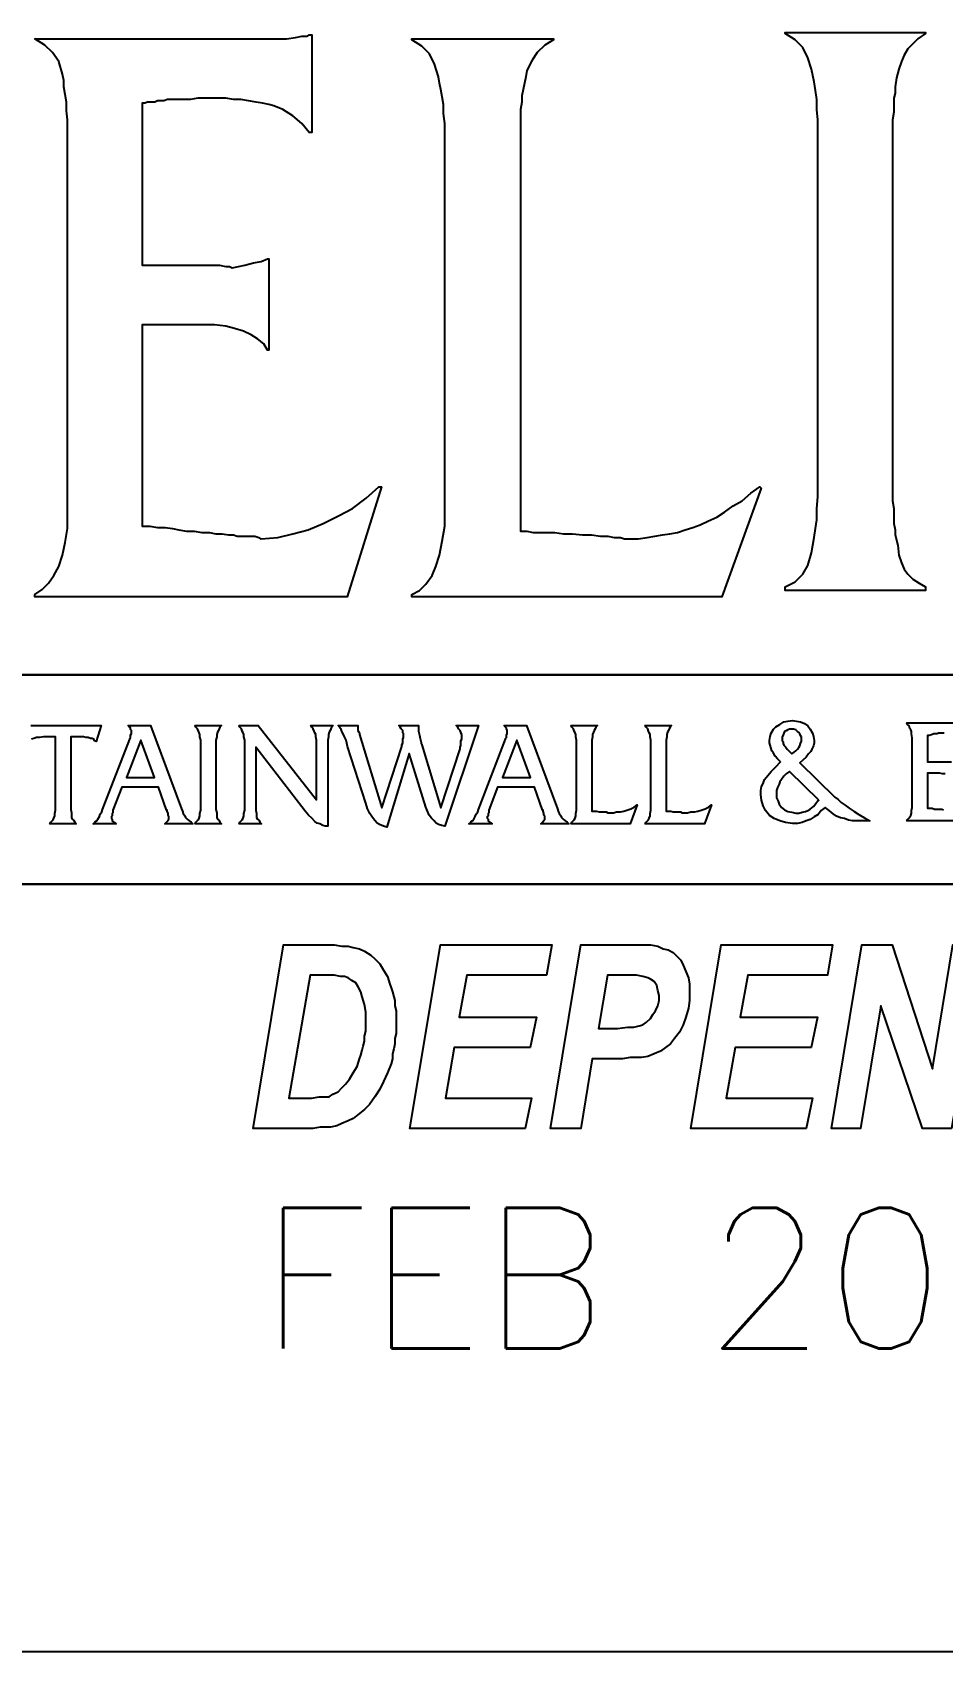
# Model space of a CAD drawing. Header units: inches. Extents: x -1.3 to 32.6, y -0.2 to 43.7.
# Drawn here: x 27.26 to 28.88, y -0.158 to 2.723 of the extents above; entities that cross this region are included whole.
import ezdxf

# ---------------------------------------------------------------- set-up
doc = ezdxf.new("R2010")
doc.units = ezdxf.units.IN
doc.header["$MEASUREMENT"] = 0
doc.layers.add('R-ANNO-TEXT', color=6, linetype='Continuous')
doc.layers.add('R-SWTS-OTLN', color=2, linetype='Continuous')
doc.styles.add('SWTSTEXT', font='romans.shx')

msp = doc.modelspace()

# ---------------------------------------------------------------- linework, layer by layer
at = {"layer": 'R-ANNO-TEXT'}
for points in [[(27.32247, 1.8696), (27.32247, 1.8696), (27.32247, 2.53412), (27.32247, 2.55215), (27.32247, 2.56791), (27.32022, 2.58368), (27.32022, 2.59945), (27.31796, 2.61297), (27.31571, 2.62648), (27.31571, 2.63775), (27.31346, 2.64901), (27.3067, 2.67154), (27.29544, 2.6873), (27.28192, 2.70082), (27.2639, 2.71208), (27.6919, 2.71208), (27.69866, 2.71208), (27.70317, 2.71208), (27.70767, 2.71208), (27.71218, 2.71208), (27.72795, 2.71434), (27.73921, 2.71659), (27.74822, 2.71659), (27.75272, 2.71884), (27.75723, 2.71884), (27.75723, 2.54539), (27.75272, 2.54539), (27.73921, 2.56116), (27.72344, 2.57467), (27.70542, 2.58594), (27.68965, 2.59269), (27.68064, 2.59495), (27.66938, 2.5972), (27.65811, 2.59945), (27.6446, 2.6017), (27.63108, 2.60396), (27.61757, 2.60396), (27.60405, 2.60621), (27.58828, 2.60621), (27.57251, 2.60621), (27.55449, 2.60621), (27.54098, 2.60396), (27.52746, 2.60396), (27.51845, 2.60396), (27.50719, 2.60396), (27.50043, 2.60396), (27.49367, 2.6017), (27.48691, 2.6017), (27.48241, 2.6017), (27.4779, 2.59945), (27.4734, 2.59945), (27.46889, 2.59945), (27.46439, 2.59945), (27.45988, 2.5972), (27.45538, 2.5972), (27.45538, 2.30886), (27.58378, 2.30886), (27.59279, 2.30886), (27.60405, 2.30661), (27.61081, 2.30661), (27.61531, 2.30436), (27.63784, 2.30886), (27.65361, 2.31337), (27.66712, 2.31562), (27.67839, 2.32012), (27.68064, 2.32012), (27.68064, 2.15793), (27.67839, 2.15793), (27.67163, 2.1692), (27.66037, 2.17821), (27.6491, 2.18497), (27.63559, 2.19172), (27.61982, 2.19623), (27.60405, 2.20073), (27.58378, 2.20299), (27.5635, 2.20299), (27.45538, 2.20299), (27.45538, 1.84482), (27.46889, 1.84482), (27.48241, 1.84256), (27.49592, 1.84256), (27.50944, 1.84031), (27.5207, 1.83806), (27.53422, 1.83581), (27.54773, 1.83581), (27.56125, 1.83355), (27.57477, 1.83355), (27.58603, 1.8313), (27.59729, 1.8313), (27.60856, 1.82905), (27.61757, 1.82905), (27.62432, 1.8268), (27.63333, 1.8268), (27.64009, 1.8268), (27.6491, 1.8268), (27.65586, 1.8268), (27.66262, 1.82454), (27.66712, 1.82229), (27.69641, 1.82454), (27.72344, 1.8313), (27.75047, 1.83806), (27.7775, 1.84932), (27.80454, 1.86284), (27.82931, 1.87635), (27.85409, 1.89437), (27.87662, 1.91465), (27.88113, 1.91465), (27.8203, 1.71867), (27.2639, 1.71867), (27.2639, 1.72317), (27.27742, 1.73218), (27.28868, 1.74345), (27.29769, 1.75696), (27.3067, 1.77273), (27.31346, 1.79301), (27.31796, 1.81553), (27.32247, 1.84031), (27.32247, 1.8696), (27.32247, 1.8696)], [(27.32247, 1.8696), (27.32247, 1.8696), (27.32247, 2.53412), (27.32247, 2.53412), (27.32247, 2.55215), (27.32247, 2.56791), (27.32022, 2.58368), (27.32022, 2.59945), (27.31796, 2.61297), (27.31571, 2.62648), (27.31571, 2.63775), (27.31346, 2.64901), (27.31346, 2.64901), (27.3067, 2.67154), (27.29544, 2.6873), (27.28192, 2.70082), (27.2639, 2.71208), (27.6919, 2.71208), (27.6919, 2.71208), (27.69866, 2.71208), (27.70317, 2.71208), (27.70767, 2.71208), (27.71218, 2.71208), (27.71218, 2.71208), (27.72795, 2.71434), (27.73921, 2.71659), (27.74822, 2.71659), (27.75272, 2.71884), (27.75723, 2.71884), (27.75723, 2.54539), (27.75272, 2.54539), (27.75272, 2.54539), (27.73921, 2.56116), (27.72344, 2.57467), (27.70542, 2.58594), (27.68965, 2.59269), (27.68965, 2.59269), (27.68064, 2.59495), (27.66938, 2.5972), (27.65811, 2.59945), (27.6446, 2.6017), (27.63108, 2.60396), (27.61757, 2.60396), (27.60405, 2.60621), (27.58828, 2.60621), (27.58828, 2.60621), (27.57251, 2.60621), (27.55449, 2.60621), (27.54098, 2.60396), (27.52746, 2.60396), (27.52746, 2.60396), (27.51845, 2.60396), (27.50719, 2.60396), (27.50043, 2.60396), (27.49367, 2.6017), (27.49367, 2.6017), (27.48691, 2.6017), (27.48241, 2.6017), (27.4779, 2.59945), (27.4734, 2.59945), (27.4734, 2.59945), (27.46889, 2.59945), (27.46439, 2.59945), (27.45988, 2.5972), (27.45538, 2.5972), (27.45538, 2.30886), (27.58378, 2.30886), (27.58378, 2.30886), (27.59279, 2.30886), (27.60405, 2.30661), (27.61081, 2.30661), (27.61531, 2.30436), (27.61531, 2.30436), (27.63784, 2.30886), (27.65361, 2.31337), (27.66712, 2.31562), (27.67839, 2.32012), (27.68064, 2.32012), (27.68064, 2.15793), (27.67839, 2.15793), (27.67839, 2.15793), (27.67163, 2.1692), (27.66037, 2.17821), (27.6491, 2.18497), (27.63559, 2.19172), (27.61982, 2.19623), (27.60405, 2.20073), (27.58378, 2.20299), (27.5635, 2.20299), (27.45538, 2.20299), (27.45538, 1.84482), (27.45538, 1.84482), (27.46889, 1.84482), (27.48241, 1.84256), (27.49592, 1.84256), (27.50944, 1.84031), (27.5207, 1.83806), (27.53422, 1.83581), (27.54773, 1.83581), (27.56125, 1.83355), (27.56125, 1.83355), (27.57477, 1.83355), (27.58603, 1.8313), (27.59729, 1.8313), (27.60856, 1.82905), (27.61757, 1.82905), (27.62432, 1.8268), (27.63333, 1.8268), (27.64009, 1.8268), (27.64009, 1.8268), (27.6491, 1.8268), (27.65586, 1.8268), (27.66262, 1.82454), (27.66712, 1.82229), (27.66712, 1.82229), (27.69641, 1.82454), (27.72344, 1.8313), (27.75047, 1.83806), (27.7775, 1.84932), (27.80454, 1.86284), (27.82931, 1.87635), (27.85409, 1.89437), (27.87662, 1.91465), (27.88113, 1.91465), (27.8203, 1.71867), (27.2639, 1.71867), (27.2639, 1.72317), (27.2639, 1.72317), (27.27742, 1.73218), (27.28868, 1.74345), (27.29769, 1.75696), (27.3067, 1.77273), (27.31346, 1.79301), (27.31796, 1.81553), (27.32247, 1.84031), (27.32247, 1.8696)], [(27.99376, 1.90338), (27.99376, 2.52511), (27.99376, 2.54314), (27.99376, 2.56116), (27.9915, 2.57918), (27.9915, 2.59495), (27.98925, 2.60846), (27.987, 2.62198), (27.98475, 2.63324), (27.98249, 2.6445), (27.97574, 2.66703), (27.96673, 2.68505), (27.95321, 2.69857), (27.93519, 2.70983), (27.93519, 2.71208), (28.18748, 2.71208), (28.18748, 2.70983), (28.17172, 2.70082), (28.1582, 2.6873), (28.14919, 2.67379), (28.14018, 2.65577), (28.13793, 2.6445), (28.13567, 2.63324), (28.13342, 2.62198), (28.13117, 2.61071), (28.13117, 2.59945), (28.12892, 2.58594), (28.12892, 2.57242), (28.12892, 2.5589), (28.12892, 2.55215), (28.12892, 2.54539), (28.12892, 2.53412), (28.12892, 2.52511), (28.12892, 1.83581), (28.14018, 1.83581), (28.15144, 1.83355), (28.16271, 1.83355), (28.17622, 1.83355), (28.18974, 1.83355), (28.20551, 1.8313), (28.22127, 1.8313), (28.2393, 1.82905), (28.25506, 1.82905), (28.27083, 1.8268), (28.28435, 1.8268), (28.29561, 1.82454), (28.30687, 1.82454), (28.31363, 1.82229), (28.32039, 1.82229), (28.3249, 1.82229), (28.33841, 1.82229), (28.35418, 1.82454), (28.3677, 1.8268), (28.38121, 1.82905), (28.39473, 1.8313), (28.40824, 1.83355), (28.42176, 1.83806), (28.43528, 1.84256), (28.44879, 1.84707), (28.46231, 1.85383), (28.47808, 1.86058), (28.49159, 1.8696), (28.50736, 1.88086), (28.52313, 1.88987), (28.5389, 1.90338), (28.55467, 1.91465), (28.55692, 1.9124), (28.48709, 1.71867), (27.93519, 1.71867), (27.93519, 1.72317), (27.9487, 1.72993), (27.95997, 1.74119), (27.97123, 1.75696), (27.97799, 1.77273), (27.98475, 1.79301), (27.98925, 1.81778), (27.99376, 1.84482), (27.99376, 1.8741), (27.99376, 1.90338), (27.99376, 1.90338)], [(27.99376, 1.90338), (27.99376, 2.52511), (27.99376, 2.52511), (27.99376, 2.54314), (27.99376, 2.56116), (27.9915, 2.57918), (27.9915, 2.59495), (27.98925, 2.60846), (27.987, 2.62198), (27.98475, 2.63324), (27.98249, 2.6445), (27.98249, 2.6445), (27.97574, 2.66703), (27.96673, 2.68505), (27.95321, 2.69857), (27.93519, 2.70983), (27.93519, 2.71208), (28.18748, 2.71208), (28.18748, 2.70983), (28.18748, 2.70983), (28.17172, 2.70082), (28.1582, 2.6873), (28.14919, 2.67379), (28.14018, 2.65577), (28.14018, 2.65577), (28.13793, 2.6445), (28.13567, 2.63324), (28.13342, 2.62198), (28.13117, 2.61071), (28.13117, 2.59945), (28.12892, 2.58594), (28.12892, 2.57242), (28.12892, 2.5589), (28.12892, 2.5589), (28.12892, 2.55215), (28.12892, 2.54539), (28.12892, 2.53412), (28.12892, 2.52511), (28.12892, 1.83581), (28.12892, 1.83581), (28.14018, 1.83581), (28.15144, 1.83355), (28.16271, 1.83355), (28.17622, 1.83355), (28.18974, 1.83355), (28.20551, 1.8313), (28.22127, 1.8313), (28.2393, 1.82905), (28.2393, 1.82905), (28.25506, 1.82905), (28.27083, 1.8268), (28.28435, 1.8268), (28.29561, 1.82454), (28.30687, 1.82454), (28.31363, 1.82229), (28.32039, 1.82229), (28.3249, 1.82229), (28.3249, 1.82229), (28.33841, 1.82229), (28.35418, 1.82454), (28.3677, 1.8268), (28.38121, 1.82905), (28.39473, 1.8313), (28.40824, 1.83355), (28.42176, 1.83806), (28.43528, 1.84256), (28.43528, 1.84256), (28.44879, 1.84707), (28.46231, 1.85383), (28.47808, 1.86058), (28.49159, 1.8696), (28.50736, 1.88086), (28.52313, 1.88987), (28.5389, 1.90338), (28.55467, 1.91465), (28.55692, 1.9124), (28.48709, 1.71867), (27.93519, 1.71867), (27.93519, 1.72317), (27.93519, 1.72317), (27.9487, 1.72993), (27.95997, 1.74119), (27.97123, 1.75696), (27.97799, 1.77273), (27.98475, 1.79301), (27.98925, 1.81778), (27.99376, 1.84482), (27.99376, 1.8741), (27.99376, 1.90338)], [(28.65829, 1.94168), (28.65829, 2.52286), (28.65829, 2.54539), (28.65829, 2.56791), (28.65603, 2.58594), (28.65603, 2.60396), (28.65378, 2.61973), (28.65153, 2.63549), (28.64928, 2.64676), (28.64702, 2.65802), (28.64027, 2.67829), (28.63126, 2.69632), (28.61774, 2.70983), (28.59972, 2.72109), (28.59972, 2.72335), (28.84976, 2.72335), (28.84976, 2.72109), (28.83625, 2.71208), (28.82724, 2.70307), (28.81822, 2.69406), (28.81147, 2.6828), (28.80696, 2.67154), (28.80246, 2.65802), (28.79795, 2.64225), (28.7957, 2.62648), (28.7957, 2.61522), (28.79345, 2.60621), (28.79345, 2.59269), (28.79345, 2.58143), (28.79119, 2.56791), (28.79119, 2.5544), (28.79119, 2.53863), (28.79119, 2.52286), (28.79119, 1.94168), (28.79119, 1.92366), (28.79119, 1.90564), (28.79119, 1.88987), (28.79345, 1.87635), (28.79345, 1.86284), (28.79345, 1.84932), (28.7957, 1.83806), (28.7957, 1.82905), (28.8002, 1.81103), (28.80246, 1.79301), (28.80696, 1.77949), (28.81147, 1.76823), (28.81822, 1.75922), (28.82724, 1.75021), (28.8385, 1.74345), (28.84976, 1.73669), (28.84976, 1.72993), (28.59972, 1.72993), (28.59972, 1.73669), (28.61774, 1.7457), (28.63126, 1.75922), (28.64027, 1.77498), (28.64702, 1.79751), (28.64928, 1.81103), (28.65153, 1.82454), (28.65378, 1.84031), (28.65603, 1.85608), (28.65603, 1.87635), (28.65829, 1.89663), (28.65829, 1.9169), (28.65829, 1.94168), (28.65829, 1.94168)], [(28.65829, 1.94168), (28.65829, 2.52286), (28.65829, 2.52286), (28.65829, 2.54539), (28.65829, 2.56791), (28.65603, 2.58594), (28.65603, 2.60396), (28.65378, 2.61973), (28.65153, 2.63549), (28.64928, 2.64676), (28.64702, 2.65802), (28.64702, 2.65802), (28.64027, 2.67829), (28.63126, 2.69632), (28.61774, 2.70983), (28.59972, 2.72109), (28.59972, 2.72335), (28.84976, 2.72335), (28.84976, 2.72109), (28.84976, 2.72109), (28.83625, 2.71208), (28.82724, 2.70307), (28.81822, 2.69406), (28.81147, 2.6828), (28.81147, 2.6828), (28.80696, 2.67154), (28.80246, 2.65802), (28.79795, 2.64225), (28.7957, 2.62648), (28.7957, 2.62648), (28.7957, 2.61522), (28.79345, 2.60621), (28.79345, 2.59269), (28.79345, 2.58143), (28.79119, 2.56791), (28.79119, 2.5544), (28.79119, 2.53863), (28.79119, 2.52286), (28.79119, 1.94168), (28.79119, 1.94168), (28.79119, 1.92366), (28.79119, 1.90564), (28.79119, 1.88987), (28.79345, 1.87635), (28.79345, 1.86284), (28.79345, 1.84932), (28.7957, 1.83806), (28.7957, 1.82905), (28.7957, 1.82905), (28.8002, 1.81103), (28.80246, 1.79301), (28.80696, 1.77949), (28.81147, 1.76823), (28.81147, 1.76823), (28.81822, 1.75922), (28.82724, 1.75021), (28.8385, 1.74345), (28.84976, 1.73669), (28.84976, 1.72993), (28.59972, 1.72993), (28.59972, 1.73669), (28.59972, 1.73669), (28.61774, 1.7457), (28.63126, 1.75922), (28.64027, 1.77498), (28.64702, 1.79751), (28.64702, 1.79751), (28.64928, 1.81103), (28.65153, 1.82454), (28.65378, 1.84031), (28.65603, 1.85608), (28.65603, 1.87635), (28.65829, 1.89663), (28.65829, 1.9169), (28.65829, 1.94168)], [(30.23141, 1.57998), (30.23141, 1.57998), (25.00116, 1.57998), (25.00116, 1.57998), (30.23141, 1.57998), (30.23141, 1.57998), (30.23141, 1.57998)], [(28.59175, 1.42521), (28.58607, 1.4309), (28.58181, 1.43516), (28.57897, 1.44084), (28.57613, 1.4451), (28.57471, 1.44936), (28.57329, 1.45505), (28.57186, 1.45931), (28.57186, 1.46357), (28.57329, 1.47068), (28.57471, 1.47636), (28.57897, 1.48346), (28.58323, 1.48772), (28.59033, 1.49199), (28.59744, 1.49625), (28.60454, 1.49767), (28.61307, 1.49909), (28.62017, 1.49767), (28.62727, 1.49625), (28.63438, 1.49341), (28.64006, 1.48914), (28.64432, 1.48346), (28.64858, 1.47636), (28.65, 1.47068), (28.65142, 1.46357), (28.65142, 1.45931), (28.65, 1.45363), (28.64716, 1.44794), (28.64574, 1.44368), (28.64148, 1.43942), (28.63722, 1.43374), (28.63153, 1.42805), (28.62585, 1.42379), (28.68836, 1.3627), (28.69405, 1.35844), (28.69973, 1.35276), (28.70683, 1.34849), (28.71394, 1.34281), (28.72246, 1.33713), (28.73098, 1.33144), (28.74093, 1.32576), (28.75087, 1.32008), (28.72672, 1.32008), (28.71962, 1.32008), (28.71252, 1.3215), (28.70541, 1.32434), (28.69831, 1.32576), (28.6912, 1.3286), (28.68552, 1.33287), (28.67842, 1.33855), (28.67131, 1.34423), (28.66421, 1.33855), (28.65853, 1.33144), (28.65142, 1.32718), (28.64432, 1.32292), (28.63722, 1.32008), (28.63011, 1.31724), (28.62159, 1.31582), (28.61307, 1.31582), (28.60028, 1.31724), (28.59033, 1.32008), (28.58039, 1.32434), (28.57186, 1.33002), (28.56476, 1.33855), (28.5605, 1.34707), (28.55766, 1.35702), (28.55624, 1.36696), (28.55624, 1.37407), (28.55766, 1.38117), (28.5605, 1.38685), (28.56334, 1.39396), (28.56902, 1.40106), (28.57471, 1.40816), (28.58323, 1.41669), (28.59175, 1.42521), (28.59175, 1.42521)], [(27.25689, 1.48974), (27.38191, 1.48974), (27.37339, 1.46132), (27.37055, 1.46274), (27.36913, 1.46558), (27.36629, 1.467), (27.36344, 1.467), (27.35918, 1.46843), (27.35492, 1.46843), (27.35066, 1.46985), (27.3464, 1.46985), (27.32793, 1.46985), (27.32793, 1.34624), (27.32793, 1.34624)], [(27.32793, 1.34624), (27.32793, 1.34056), (27.32935, 1.33488), (27.32935, 1.32919), (27.32935, 1.32635), (27.33077, 1.32351), (27.33361, 1.32067), (27.33503, 1.31783), (27.33787, 1.31499), (27.29099, 1.31499), (27.29241, 1.31783), (27.29525, 1.32067), (27.29667, 1.32209), (27.29809, 1.32493), (27.29951, 1.32919), (27.29951, 1.33346), (27.30093, 1.33914), (27.30093, 1.34482), (27.30093, 1.46985), (27.28673, 1.46985), (27.27962, 1.46985), (27.27252, 1.46843), (27.26684, 1.46843), (27.26257, 1.467), (27.25831, 1.46558)], [(27.40322, 1.33914), (27.40322, 1.33772), (27.40322, 1.33488), (27.4018, 1.33346), (27.4018, 1.33204), (27.4018, 1.33062), (27.4018, 1.32919), (27.40038, 1.32777), (27.40038, 1.32635), (27.40038, 1.32493), (27.4018, 1.32351), (27.4018, 1.32209), (27.4018, 1.32067), (27.40322, 1.31925), (27.40464, 1.31783), (27.40749, 1.31641), (27.40891, 1.31499), (27.36771, 1.31499), (27.37055, 1.31641), (27.37197, 1.31925), (27.37481, 1.32067), (27.37623, 1.32351), (27.37907, 1.32777), (27.38049, 1.33204), (27.38333, 1.3363), (27.38475, 1.34056), (27.43306, 1.46558), (27.43306, 1.467), (27.43448, 1.46843), (27.43448, 1.46985), (27.43448, 1.47127), (27.43448, 1.47269), (27.4359, 1.47553), (27.4359, 1.47695), (27.4359, 1.47837), (27.4359, 1.47979), (27.4359, 1.48121), (27.43448, 1.48263), (27.43448, 1.48405), (27.43448, 1.48547), (27.43306, 1.48689), (27.43164, 1.48832), (27.43022, 1.48974), (27.47, 1.48974), (27.52541, 1.34198), (27.52683, 1.33772), (27.52825, 1.33346), (27.53109, 1.32919), (27.53251, 1.32635), (27.53535, 1.32351), (27.53819, 1.32067), (27.54245, 1.31783), (27.5453, 1.31499), (27.49557, 1.31499), (27.49557, 1.31499), (27.49841, 1.31783), (27.50125, 1.32067), (27.50267, 1.32351), (27.50267, 1.32493), (27.50267, 1.32777), (27.50125, 1.33062), (27.50125, 1.33346), (27.49983, 1.33772), (27.49983, 1.33772), (27.49983, 1.33914), (27.49841, 1.33914), (27.49841, 1.33914), (27.48421, 1.38034), (27.41885, 1.38034), (27.40322, 1.33914), (27.40322, 1.33914)], [(27.5865, 1.34624), (27.5865, 1.34056), (27.58792, 1.33488), (27.58792, 1.32919), (27.58792, 1.32635), (27.58934, 1.32351), (27.59218, 1.32067), (27.5936, 1.31783), (27.59644, 1.31499), (27.54956, 1.31499), (27.55098, 1.31783), (27.55382, 1.32067), (27.55524, 1.32209), (27.55666, 1.32493), (27.55808, 1.32919), (27.55808, 1.33346), (27.5595, 1.33914), (27.5595, 1.34482), (27.5595, 1.45848), (27.5595, 1.46416), (27.55808, 1.46985), (27.55808, 1.47411), (27.55666, 1.47695), (27.55524, 1.47979), (27.55382, 1.48405), (27.55098, 1.48689), (27.54956, 1.48974), (27.59644, 1.48974), (27.5936, 1.48689), (27.59218, 1.48405), (27.59076, 1.48121), (27.58934, 1.47837), (27.58792, 1.47411), (27.58792, 1.46985), (27.5865, 1.46416), (27.5865, 1.45848), (27.5865, 1.34624), (27.5865, 1.34624)], [(27.79534, 1.48974), (27.7925, 1.48689), (27.79108, 1.48405), (27.78966, 1.48121), (27.78824, 1.47837), (27.78682, 1.47411), (27.78682, 1.46985), (27.7854, 1.46416), (27.7854, 1.45848), (27.7854, 1.31073), (27.78114, 1.31073), (27.77687, 1.31215), (27.77119, 1.31499), (27.76693, 1.31641), (27.76267, 1.31925), (27.75698, 1.32493), (27.7513, 1.33062), (27.74562, 1.33772), (27.65753, 1.45138), (27.65753, 1.34482), (27.65753, 1.33914), (27.65895, 1.33346), (27.65895, 1.32919), (27.65895, 1.32635), (27.66037, 1.32351), (27.66322, 1.32067), (27.66464, 1.31783), (27.66748, 1.31499), (27.6277, 1.31499), (27.62912, 1.31783), (27.63196, 1.32067), (27.63338, 1.32209), (27.6348, 1.32493), (27.63622, 1.32919), (27.63622, 1.33346), (27.63764, 1.33914), (27.63764, 1.34482), (27.63764, 1.45848), (27.63764, 1.46416), (27.63622, 1.46985), (27.63622, 1.47411), (27.6348, 1.47695), (27.63338, 1.47979), (27.63196, 1.48405), (27.62912, 1.48689), (27.6277, 1.48974), (27.66179, 1.48974), (27.76551, 1.35761), (27.76551, 1.45848), (27.76551, 1.46416), (27.76409, 1.46985), (27.76409, 1.47411), (27.76267, 1.47695), (27.76125, 1.47979), (27.75982, 1.48405), (27.75698, 1.48689), (27.75556, 1.48974), (27.79534, 1.48974), (27.79534, 1.48974)], [(27.89053, 1.3093), (27.88485, 1.31073), (27.87774, 1.31357), (27.87348, 1.31641), (27.86922, 1.32067), (27.86496, 1.32635), (27.8607, 1.33346), (27.85643, 1.34198), (27.85359, 1.35193), (27.82092, 1.4528), (27.81949, 1.45848), (27.81807, 1.46416), (27.81523, 1.46985), (27.81381, 1.47411), (27.81097, 1.47837), (27.80955, 1.48263), (27.80671, 1.48689), (27.80387, 1.48974), (27.83938, 1.48974), (27.83938, 1.48832), (27.83938, 1.48547), (27.83938, 1.48405), (27.83938, 1.48263), (27.83938, 1.48121), (27.84081, 1.47837), (27.84223, 1.47695), (27.84223, 1.47411), (27.88201, 1.3434), (27.91752, 1.4528), (27.91752, 1.45564), (27.91895, 1.45848), (27.91895, 1.46132), (27.91895, 1.46416), (27.91895, 1.46558), (27.92037, 1.46843), (27.92037, 1.46985), (27.92037, 1.47127), (27.92037, 1.47269), (27.92037, 1.47553), (27.91895, 1.47695), (27.91895, 1.47837), (27.91895, 1.48121), (27.9161, 1.48405), (27.91468, 1.48689), (27.91184, 1.48974), (27.94736, 1.48974), (27.94736, 1.48547), (27.94736, 1.47979), (27.94878, 1.47269), (27.9502, 1.467), (27.95162, 1.4599), (27.95162, 1.45848), (27.95304, 1.45706), (27.95304, 1.45564), (27.95304, 1.45564), (27.98714, 1.3434), (28.02124, 1.44854), (28.02124, 1.45138), (28.02266, 1.45422), (28.02266, 1.45706), (28.02266, 1.4599), (28.02266, 1.46274), (28.02408, 1.46558), (28.02408, 1.467), (28.02408, 1.46985), (28.02408, 1.47269), (28.02408, 1.47411), (28.02266, 1.47695), (28.02266, 1.47837), (28.02124, 1.48121), (28.0184, 1.48405), (28.01697, 1.48689), (28.01413, 1.48974), (28.05391, 1.48974), (27.99424, 1.31073), (27.98856, 1.31215), (27.98288, 1.31357), (27.97862, 1.31641), (27.97435, 1.32067), (27.97009, 1.32493), (27.96583, 1.33062), (27.96299, 1.33772), (27.96015, 1.34482), (27.93031, 1.44001), (27.89053, 1.3093), (27.89053, 1.3093)], [(28.07238, 1.33914), (28.07238, 1.33772), (28.07238, 1.33488), (28.07096, 1.33346), (28.07096, 1.33204), (28.07096, 1.33062), (28.07096, 1.32919), (28.06954, 1.32777), (28.06954, 1.32635), (28.06954, 1.32493), (28.07096, 1.32351), (28.07096, 1.32209), (28.07096, 1.32067), (28.07238, 1.31925), (28.0738, 1.31783), (28.07664, 1.31641), (28.07807, 1.31499), (28.03686, 1.31499), (28.03971, 1.31641), (28.04113, 1.31925), (28.04397, 1.32067), (28.04539, 1.32351), (28.04823, 1.32777), (28.04965, 1.33204), (28.05249, 1.3363), (28.05391, 1.34056), (28.10222, 1.46558), (28.10222, 1.467), (28.10364, 1.46843), (28.10364, 1.46985), (28.10364, 1.47127), (28.10364, 1.47269), (28.10506, 1.47553), (28.10506, 1.47695), (28.10506, 1.47837), (28.10506, 1.47979), (28.10506, 1.48121), (28.10364, 1.48263), (28.10364, 1.48405), (28.10364, 1.48547), (28.10222, 1.48689), (28.1008, 1.48832), (28.09938, 1.48974), (28.13916, 1.48974), (28.19456, 1.34198), (28.19599, 1.33772), (28.19741, 1.33346), (28.20025, 1.32919), (28.20167, 1.32635), (28.20451, 1.32351), (28.20735, 1.32067), (28.21161, 1.31783), (28.21445, 1.31499), (28.16473, 1.31499), (28.16473, 1.31499), (28.16757, 1.31783), (28.17041, 1.32067), (28.17183, 1.32351), (28.17183, 1.32493), (28.17183, 1.32777), (28.17041, 1.33062), (28.17041, 1.33346), (28.16899, 1.33772), (28.16899, 1.33772), (28.16899, 1.33914), (28.16757, 1.33914), (28.16757, 1.33914), (28.15336, 1.38034), (28.08801, 1.38034), (28.07238, 1.33914), (28.07238, 1.33914)], [(28.21872, 1.31499), (28.22014, 1.31783), (28.22298, 1.32067), (28.2244, 1.32209), (28.22582, 1.32493), (28.22724, 1.32919), (28.22724, 1.33346), (28.22866, 1.33914), (28.22866, 1.34482), (28.22866, 1.45848), (28.22866, 1.46416), (28.22724, 1.46985), (28.22724, 1.47411), (28.22582, 1.47695), (28.2244, 1.47979), (28.22298, 1.48405), (28.22014, 1.48689), (28.21872, 1.48974), (28.2656, 1.48974), (28.26276, 1.48689), (28.26134, 1.48405), (28.25992, 1.48121), (28.2585, 1.47837), (28.25708, 1.47411), (28.25708, 1.46985), (28.25566, 1.46416), (28.25566, 1.45848), (28.25566, 1.33772), (28.25992, 1.33772), (28.26418, 1.33772), (28.26844, 1.3363), (28.2727, 1.3363), (28.27697, 1.3363), (28.28123, 1.3363), (28.28407, 1.33488), (28.28691, 1.33488), (28.29401, 1.33488), (28.2997, 1.3363), (28.3068, 1.3363), (28.31248, 1.33772), (28.31817, 1.33914), (28.32527, 1.34198), (28.33095, 1.34482), (28.33664, 1.34908), (28.32385, 1.31499), (28.21872, 1.31499), (28.21872, 1.31499)], [(28.35084, 1.31499), (28.35226, 1.31783), (28.35511, 1.32067), (28.35653, 1.32209), (28.35795, 1.32493), (28.35937, 1.32919), (28.35937, 1.33346), (28.36079, 1.33914), (28.36079, 1.34482), (28.36079, 1.45848), (28.36079, 1.46416), (28.35937, 1.46985), (28.35937, 1.47411), (28.35795, 1.47695), (28.35653, 1.47979), (28.35511, 1.48405), (28.35226, 1.48689), (28.35084, 1.48974), (28.39773, 1.48974), (28.39489, 1.48689), (28.39347, 1.48405), (28.39204, 1.48121), (28.39062, 1.47837), (28.3892, 1.47411), (28.3892, 1.46985), (28.38778, 1.46416), (28.38778, 1.45848), (28.38778, 1.33772), (28.39204, 1.33772), (28.39631, 1.33772), (28.40057, 1.3363), (28.40483, 1.3363), (28.40909, 1.3363), (28.41336, 1.3363), (28.4162, 1.33488), (28.41904, 1.33488), (28.42614, 1.33488), (28.43182, 1.3363), (28.43893, 1.3363), (28.44461, 1.33772), (28.45029, 1.33914), (28.4574, 1.34198), (28.46308, 1.34482), (28.46876, 1.34908), (28.45598, 1.31499), (28.35084, 1.31499), (28.35084, 1.31499)], [(28.61164, 1.43942), (28.61591, 1.44226), (28.61875, 1.4451), (28.62159, 1.44794), (28.62443, 1.45079), (28.62585, 1.45363), (28.62727, 1.45789), (28.62869, 1.46215), (28.62869, 1.46641), (28.62869, 1.46925), (28.62727, 1.4721), (28.62585, 1.47494), (28.62443, 1.47778), (28.62159, 1.4792), (28.61875, 1.48204), (28.61449, 1.48346), (28.61022, 1.48346), (28.60738, 1.48346), (28.60454, 1.48204), (28.6017, 1.48062), (28.59886, 1.4792), (28.59744, 1.47636), (28.59602, 1.47352), (28.5946, 1.46925), (28.5946, 1.46641), (28.5946, 1.46357), (28.59602, 1.46073), (28.59602, 1.45789), (28.59744, 1.45505), (28.60028, 1.45221), (28.60312, 1.44794), (28.60738, 1.44368), (28.61164, 1.43942), (28.61164, 1.43942)], [(28.81623, 1.32008), (28.81765, 1.32292), (28.82049, 1.32576), (28.82191, 1.32718), (28.82333, 1.33002), (28.82475, 1.33429), (28.82475, 1.33855), (28.82617, 1.34423), (28.82617, 1.34991), (28.82617, 1.46215), (28.82617, 1.46783), (28.82475, 1.47494), (28.82475, 1.4792), (28.82333, 1.48204), (28.82191, 1.48488), (28.82049, 1.48914), (28.81765, 1.49199), (28.81623, 1.49483), (28.91142, 1.49483)], [(28.883, 1.47636), (28.87874, 1.47636), (28.8759, 1.47636), (28.87306, 1.47636), (28.87022, 1.47494), (28.86737, 1.47494), (28.86453, 1.47494), (28.86027, 1.47352), (28.85601, 1.4721), (28.85317, 1.4721), (28.85317, 1.42521), (28.89579, 1.42521)], [(27.42738, 1.39739), (27.4771, 1.39739), (27.45295, 1.46416), (27.42738, 1.39739), (27.42738, 1.39739)], [(28.09653, 1.39739), (28.14626, 1.39739), (28.12211, 1.46416), (28.09653, 1.39739), (28.09653, 1.39739)], [(28.65995, 1.35702), (28.60738, 1.40816), (28.6017, 1.4039), (28.59744, 1.39964), (28.59318, 1.39396), (28.59033, 1.38969), (28.58891, 1.38543), (28.58607, 1.37975), (28.58465, 1.37407), (28.58465, 1.36838), (28.58465, 1.36128), (28.58749, 1.3556), (28.58891, 1.34991), (28.59318, 1.34423), (28.59886, 1.33997), (28.60454, 1.33713), (28.61164, 1.33571), (28.61875, 1.33429), (28.62443, 1.33429), (28.63011, 1.33571), (28.6358, 1.33713), (28.64006, 1.33855), (28.64432, 1.34139), (28.65, 1.34565), (28.65427, 1.35133), (28.65853, 1.35702), (28.65995, 1.35702), (28.65995, 1.35702)], [(28.88442, 1.4039), (28.88016, 1.4039), (28.87448, 1.40532), (28.86879, 1.40532), (28.85317, 1.40532), (28.85317, 1.34281), (28.85743, 1.34281), (28.86169, 1.34281), (28.86595, 1.34139), (28.87022, 1.34139), (28.87448, 1.34139), (28.87874, 1.34139), (28.88158, 1.33997)], [(28.92136, 1.32008), (28.81623, 1.32008), (28.81623, 1.32008)], [(30.25417, 1.20764), (30.25417, 1.20764), (25.02391, 1.20764), (25.02391, 1.20764), (30.25417, 1.20764), (30.25417, 1.20764), (30.25417, 1.20764)], [(27.65289, 0.77287), (27.70695, 1.0995), (27.78129, 1.0995), (27.79706, 1.0995), (27.81058, 1.09725), (27.82184, 1.09725), (27.83085, 1.095), (27.84211, 1.09274), (27.85112, 1.08824), (27.86239, 1.08148), (27.86914, 1.07472), (27.87816, 1.06571), (27.88491, 1.05445), (27.89167, 1.04319), (27.89618, 1.02967), (27.89843, 1.02291), (27.90068, 1.01615), (27.90293, 1.00714), (27.90519, 1.00039), (27.90519, 0.99138), (27.90744, 0.98237), (27.90744, 0.9711), (27.90744, 0.96209), (27.90744, 0.95308), (27.90744, 0.94182), (27.90519, 0.93281), (27.90519, 0.9238), (27.90293, 0.91479), (27.90068, 0.90578), (27.90068, 0.89676), (27.89843, 0.88775), (27.89167, 0.87199), (27.88491, 0.85622), (27.87816, 0.8427), (27.86914, 0.82919), (27.86013, 0.81567), (27.85112, 0.80666), (27.83986, 0.79765), (27.83085, 0.79089), (27.82184, 0.78639), (27.81058, 0.78188), (27.80157, 0.77737), (27.7903, 0.77512), (27.78129, 0.77512), (27.77228, 0.77512), (27.75876, 0.77287), (27.74525, 0.77287), (27.65289, 0.77287), (27.65289, 0.77287)], [(27.93193, 0.77289), (27.98599, 1.09953), (28.18423, 1.09953), (28.17522, 1.04546), (28.0333, 1.04546), (28.01978, 0.97113), (28.15719, 0.97113), (28.14593, 0.91706), (28.01077, 0.91706), (27.995, 0.82696), (28.14818, 0.82696), (28.13692, 0.77289), (27.93193, 0.77289), (27.93193, 0.77289)], [(28.23604, 0.77289), (28.18197, 0.77289), (28.23604, 1.09953), (28.34642, 1.09953), (28.35993, 1.09953), (28.37345, 1.09727), (28.38246, 1.09277), (28.39147, 1.09052), (28.40048, 1.08601), (28.40724, 1.07925), (28.414, 1.07249), (28.4185, 1.06348), (28.42301, 1.05222), (28.42751, 1.04096), (28.42976, 1.02969), (28.42976, 1.01618), (28.42976, 1.00041), (28.42751, 0.98689), (28.42301, 0.97113), (28.4185, 0.95761), (28.41174, 0.94409), (28.40273, 0.93283), (28.39597, 0.92382), (28.38696, 0.91706), (28.37795, 0.9103), (28.36669, 0.9058), (28.35543, 0.90129), (28.34416, 0.89904), (28.33515, 0.89904), (28.32389, 0.89904), (28.31037, 0.89679), (28.29235, 0.89679), (28.25631, 0.89679), (28.23604, 0.77289), (28.23604, 0.77289)], [(28.43202, 0.77289), (28.48608, 1.09953), (28.68431, 1.09953), (28.6753, 1.04546), (28.53339, 1.04546), (28.51987, 0.97113), (28.65728, 0.97113), (28.64602, 0.91706), (28.51086, 0.91706), (28.49509, 0.82696), (28.64827, 0.82696), (28.63701, 0.77289), (28.43202, 0.77289), (28.43202, 0.77289)], [(28.89606, 0.77289), (28.84425, 0.77289), (28.76991, 0.9914), (28.73387, 0.77289), (28.68206, 0.77289), (28.73612, 1.09953), (28.79019, 1.09953), (28.86227, 0.87877), (28.89831, 1.09953), (28.95238, 1.09953), (28.89606, 0.77289), (28.89606, 0.77289)], [(27.71596, 0.82693), (27.743, 0.82693), (27.75651, 0.82693), (27.77003, 0.82919), (27.77904, 0.82919), (27.78805, 0.82919), (27.79481, 0.83369), (27.80382, 0.8382), (27.81058, 0.84495), (27.81733, 0.85171), (27.82409, 0.86072), (27.83085, 0.87199), (27.83761, 0.88325), (27.84211, 0.89676), (27.84437, 0.90352), (27.84662, 0.91253), (27.84887, 0.91929), (27.85112, 0.9283), (27.85112, 0.93731), (27.85338, 0.94632), (27.85338, 0.95533), (27.85338, 0.96434), (27.85338, 0.98011), (27.85112, 0.99363), (27.84662, 1.00714), (27.84437, 1.01615), (27.83986, 1.02517), (27.83535, 1.03192), (27.8286, 1.03643), (27.82184, 1.04093), (27.81508, 1.04319), (27.80832, 1.04319), (27.79706, 1.04544), (27.7858, 1.04544), (27.75426, 1.04544), (27.71596, 0.82693), (27.71596, 0.82693)], [(28.26757, 0.95085), (28.28334, 0.95085), (28.30136, 0.95085), (28.31939, 0.9531), (28.33065, 0.9531), (28.33966, 0.95536), (28.34642, 0.95761), (28.35317, 0.96211), (28.35993, 0.96887), (28.36444, 0.97563), (28.36894, 0.98239), (28.37345, 0.9914), (28.3757, 1.00041), (28.3757, 1.00942), (28.37345, 1.01843), (28.3712, 1.02744), (28.36669, 1.0342), (28.35993, 1.0387), (28.35543, 1.04096), (28.34642, 1.04321), (28.33515, 1.04546), (28.32164, 1.04546), (28.28334, 1.04546), (28.26757, 0.95085), (28.26757, 0.95085)]]:
    msp.add_lwpolyline(points, dxfattribs=at)
at = {"layer": 'R-SWTS-OTLN'}
msp.add_line((-1.3233, -0.15797), (32.5527, -0.15797), dxfattribs=at)

# ---------------------------------------------------------------- texts
at = {"layer": 'R-ANNO-TEXT', "style": 'SWTSTEXT'}
msp.add_text('FEB 2010', height=0.25, dxfattribs=at).set_placement((27.66327, 0.3815))

doc.saveas('drawing.dxf')
